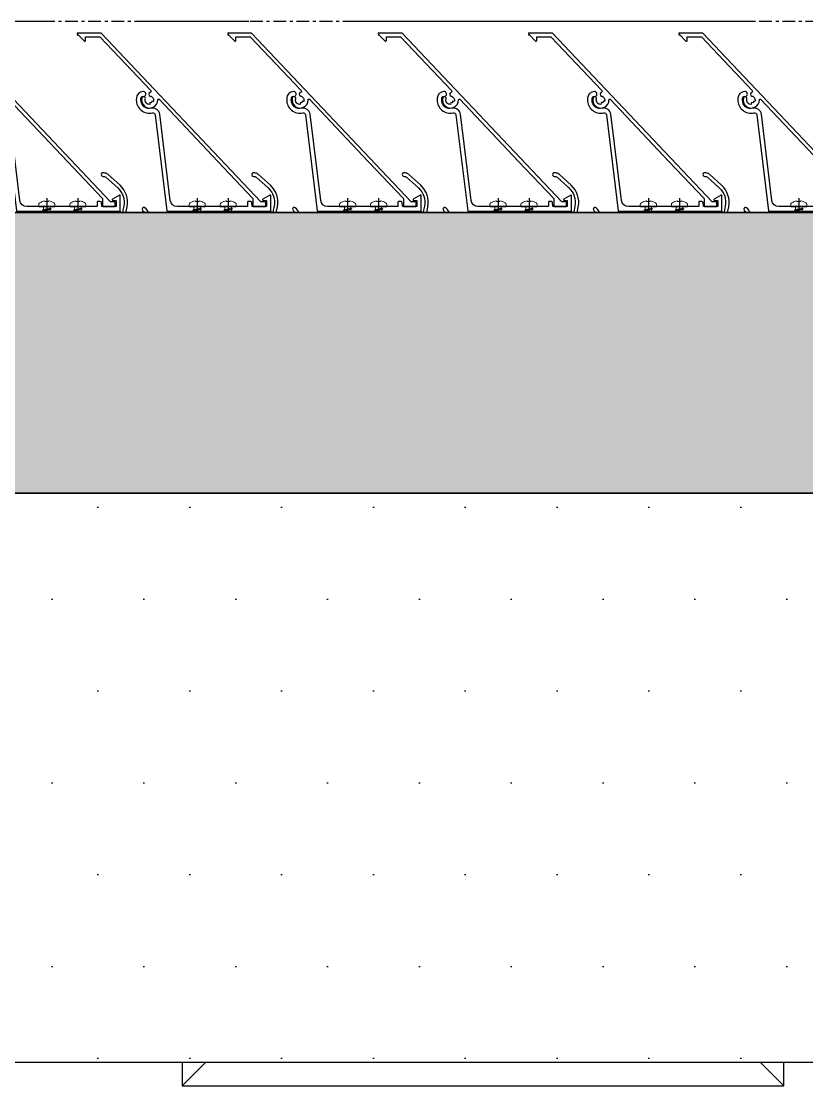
# Model space of a CAD drawing. Header units: millimetres. Extents: x -4391136 to -1798569, y -886572 to -291056.
# Drawn here: x -2452661.1 to -2452321.6, y -383670.9 to -383210.9 of the extents above; entities that cross this region are included whole.
import ezdxf
from ezdxf.enums import TextEntityAlignment as Align

# ---------------------------------------------------------------- set-up
doc = ezdxf.new("R2010")
doc.units = ezdxf.units.MM
doc.set_wipeout_variables(frame=1)
for name, pattern in [('CENTER', [50.8, 31.75, -6.35, 6.35, -6.35]), ('TA_GL_000.70000', [1.925, 0.7, -0.175, 0.175, -0.175, 0.7]), ('XKITLINE00', [0]), ('XKITLINE02', [4, 2, -2]), ('Xref-C-1-PP17-AR-2214-01-B$0$DPA_Grid _ Level 100', [10, 5.5, -1.6, 1.3, -1.6]), ('Xref-C-1-PP17-AR-2214-01-B$0$Hidden', [7.1438, 4.7625, -2.3813])]:
    doc.linetypes.add(name, pattern=pattern)
for name, color, linetype, plot in [('000 - 0_HIDE_OBJ_FRAMING_DEF_DIMS', 7, 'Continuous', False), ('000 - STRUCTURE_STEEL_FRAMING_DEF_SUB', 7, 'Continuous', False), ('010 - ASPG_EXTR_DEF_SUB', 7, 'Continuous', False)]:
    doc.layers.add(name, color=color, linetype=linetype, plot=plot)
for name, color, linetype in [('000 - 0_SYM_DWG_GRID-BUBBLE_MAIN_COLOR_1', 7, 'Continuous'), ('000 - 0_SYM_DWG_GRIDLINE_MAIN_COLOR_251', 7, 'Continuous'), ('000 - GRID', 7, 'CENTER'), ('000 - STRUCTURE_STEEL_ACCESORIES_HATCH_', 7, 'Continuous'), ('000 - STRUCTURE_STEEL_ACCESORIES_HIDDEN_', 7, 'Continuous'), ('000 - STRUCTURE_STEEL_ACCESORIES_MAIN_COLOR_1', 7, 'Continuous'), ('000 - STRUCTURE_STEEL_FRAMING_CUT_COLOR_4', 7, 'Continuous'), ('000 - STRUCTURE_STEEL_FRAMING_HIDDEN_', 7, 'Continuous'), ('000 - STRUCTURE_STEEL_FRAMING_SUB_COLOR_2', 7, 'Continuous'), ('000 - STRUCTURE_STEEL_FRAMING_WIPEOUT_', 7, 'Continuous'), ('010 - ASPG_ACCESSORIES_MAIN_COLOR_1', 7, 'Continuous'), ('010 - ASPG_EXTR_MAIN_COLOR_2', 7, 'Continuous'), ('010 - ASPG_FLASHING_HATCH_', 7, 'Continuous'), ('010 - ASPG_FLASHING_MAIN_COLOR_2', 7, 'Continuous'), ('010 - ASPG_FLASHING_MAIN_COLOR_4', 7, 'Continuous'), ('010 - ASPG_FLASHING_WIPEOUT_', 7, 'Continuous'), ('010 - ASPG_FRAMING_MAIN_COLOR_1', 7, 'Continuous'), ('010 - ASPG_FRAMING_MAIN_COLOR_2', 7, 'Continuous'), ('010 - ASPG_FRAMING_SUB_COLOR_2', 7, 'Continuous'), ('010 - ASPG_FRAMING_WIPEOUT_', 7, 'Continuous'), ('_PP-Dim', 7, 'Continuous'), ('BOLT & SCREW', 7, 'Continuous'), ('Center Line', 7, 'CENTER'), ('Xref-C-1-PP17-AR-2214-01-B$0$A-DETL-MBND', 7, 'Xref-C-1-PP17-AR-2214-01-B$0$Hidden'), ('Xref-C-1-PP17-AR-2214-01-B$0$A-FLOR-E', 7, 'Continuous'), ('Xref-C-1-PP17-AR-2214-01-B$0$WALL-E', 7, 'Continuous')]:
    doc.layers.add(name, color=color, linetype=linetype)
doc.layers.add('12-GRID', color=7, linetype='CENTER', lineweight=13)
doc.layers.add('SCREW', color=7, linetype='Continuous', lineweight=5)
doc.styles.add('Arial', font='arial.ttf', dxfattribs={"height": 1500})
doc.styles.add('TA', font='', dxfattribs={"height": 4.5})
doc.styles.get('TA').set_extended_font_data('Cordia New')

# ---------------------------------------------------------------- blocks, each defined once
blk = doc.blocks.new('*U1277')
at = {"layer": '000 - 0_SYM_DWG_GRIDLINE_MAIN_COLOR_251', "color": 7, "linetype": 'ByBlock', "ltscale": 5}
blk.add_line((30, 0), (-560.5, 0), dxfattribs=at)
at = {"color": 7, "style": 'TA', "flags": 1}
blk.add_attdef('LOCATION', (6, -6), '', height=4.5, rotation=270, dxfattribs=at)
at = {"layer": '000 - 0_SYM_DWG_GRID-BUBBLE_MAIN_COLOR_1', "color": 7, "style": 'Arial'}
blk.add_attdef('GRID-HEAD', text='', height=4, rotation=180, dxfattribs=at).set_placement((73.75, 0), align=Align.MIDDLE_CENTER)
blk = doc.blocks.new('W-1-PP17-ENT2_REV00_20260526-152343_LOPF_MAIN_DIMS')
at = {"layer": '000 - GRID', "color": 7, "linetype": 'TA_GL_000.70000', "xscale": 50.00000000000036, "yscale": 50.00000000000036, "zscale": 50.00000000000036, "rotation": 180}
blk.add_blockref('*U1277', (-26525, 0), dxfattribs=at)
blk = doc.blocks.new('W-1-PP17-ENT2_REV00_20260526-152612_EX_LOPF-1')
at = {"layer": '000 - 0_HIDE_OBJ_FRAMING_DEF_DIMS', "color": 7, "linetype": 'Xref-C-1-PP17-AR-2214-01-B$0$DPA_Grid _ Level 100'}
blk.add_line((-29475.62, 0), (7016, 0), dxfattribs=at)
at = {"layer": 'Xref-C-1-PP17-AR-2214-01-B$0$A-DETL-MBND', "color": 7}
blk.add_line((-13435, -200), (970, -200), dxfattribs=at)
at = {"layer": 'Xref-C-1-PP17-AR-2214-01-B$0$A-FLOR-E', "color": 7}
blk.add_line((-7230, -400), (-2250, -400), dxfattribs=at)
at = {"layer": 'Xref-C-1-PP17-AR-2214-01-B$0$WALL-E', "color": 7}
blk.add_line((-2250, -400), (-7230, -400), dxfattribs=at)
blk = doc.blocks.new('PZG35-9D5')
at = {"layer": 'Center Line', "color": 7}
blk.add_line((0, 3.73), (0, -10.53), dxfattribs=at)
at = {"layer": 'SCREW', "color": 7}
for p, q in [((-1.4, 0), (-1.4, -1.09)), ((1.4, 0), (1.4, -0.59)), ((-1.85, -1.4), (1.85, -0.9)), ((-1.85, -1.4), (-1.4, -1.09)), ((-1.85, -1.4), (-1.4, -1.71)), ((-1.85, -2.7), (1.85, -2.2)), ((-1.85, -2.7), (-1.4, -2.39)), ((-1.85, -2.7), (-1.4, -3.01)), ((-1.85, -4), (-1.4, -3.69)), ((-1.85, -4), (-0.99, -3.88)), ((-1.85, -4), (-1.4, -4.31)), ((-1.4, -1.09), (1.4, -0.59)), ((-1.4, -1.71), (1.4, -1.21)), ((-1.4, -1.71), (-1.4, -2.39)), ((-1.4, -2.39), (1.4, -1.89)), ((-1.4, -3.01), (1.4, -2.51)), ((-1.4, -3.01), (-1.4, -3.69)), ((-1.4, -3.69), (-0.84, -3.59)), ((-1.4, -4.31), (-1.18, -4.27)), ((-1.4, -4.31), (-1.4, -8.1)), ((0.56, -3.34), (1.4, -3.19)), ((0.71, -3.65), (1.85, -3.5)), ((0.71, -3.93), (1.4, -3.81)), ((0.71, -4.61), (1.4, -4.49)), ((1.85, -0.9), (1.4, -0.59)), ((1.85, -0.9), (1.4, -1.21)), ((1.4, -1.21), (1.4, -1.89)), ((1.85, -2.2), (1.4, -1.89)), ((1.85, -2.2), (1.4, -2.51)), ((1.4, -2.51), (1.4, -3.19)), ((1.85, -3.5), (1.4, -3.19)), ((1.85, -3.5), (1.4, -3.81)), ((1.4, -3.81), (1.4, -4.49)), ((1.85, -4.8), (1.4, -4.49)), ((0, -9.5), (-1.4, -8.1)), ((0, -9.5), (1.4, -8.1)), ((0.71, -4.95), (1.85, -4.8)), ((0.71, -5.23), (1.4, -5.11)), ((1.85, -4.8), (1.4, -5.11)), ((1.4, -5.11), (1.4, -8.1))]:
    blk.add_line(p, q, dxfattribs=at)
blk.add_lwpolyline([(0, -9.5), (0.71, -5.23), (0.71, -3.6, 0.417657), (0.41, -3.3, 0.108102), (-0.84, -3.59), (-1.4, -4.7)], format="xyb", dxfattribs=at)
blk = doc.blocks.new('*U3396')
at = {"layer": 'SCREW', "color": 7}
blk.add_lwpolyline([(3.03, 1.78, 0.09906), (0.8, 2.55), (0.8, 2.27), (-0.8, 2.27), (-0.8, 2.55, 0.09906), (-3.03, 1.78, 0.266588), (-3.5, 0.96), (-3.5, 0.2, 0.414214), (-3.3, 0), (3.3, 0, 0.414214), (3.5, 0.2), (3.5, 0.96, 0.266588)], format="xyb", close=True, dxfattribs=at)
blk.add_blockref('PZG35-9D5', (0, 0), dxfattribs=at)
blk = doc.blocks.new('*U3399')
at = {"color": 7}
blk.add_point((0, 0), dxfattribs=at)
at = {"layer": '010 - ASPG_ACCESSORIES_MAIN_COLOR_1', "color": 7}
blk.add_lwpolyline([(-39.7, -0.6, 0.414214), (-40, -0.9), (-40, -7.37, 0.57735), (-39.65, -7.57), (-36.64, -5.83, 0.767327), (-36.79, -5.3), (-37.9, -5.3, -0.414214), (-38.2, -5), (-38.2, -2.8, -0.414214), (-38, -2.6), (-32.18, -2.6, -0.388879), (-31.98, -2.78), (-31.85, -4.34, 0.388879), (-31.35, -4.8), (-30.3, -4.8, 0.414214), (-30, -4.5), (-30, -2.9, -0.414214), (-29.7, -2.6), (0.41, -2.6, -0.378969), (3.39, -5.24), (7.95, -42.52, 0.446593), (11.62, -45.08, -0.489802), (16.08, -48.68), (16.06, -49.36, -0.18248), (15.8, -50.02, -0.267949), (15.33, -50.17, 1.122115), (15.1, -52.34, 0.405004), (18.06, -49.4), (18.08, -48.72, 0.489805), (11.16, -43.13, -0.446597), (9.94, -42.28), (4.87, -0.85, 0.364176), (4.57, -0.6)], format="xyb", close=True, dxfattribs=at)
at = {"layer": '010 - ASPG_EXTR_DEF_SUB', "color": 7}
for p in [(-40, -0.5), (43.44, -76.9), (43.44, -77.5)]:
    blk.add_point(p, dxfattribs=at)
at = {"layer": '010 - ASPG_EXTR_MAIN_COLOR_2', "color": 7}
blk.add_lwpolyline([(11.37, -48.15), (11.47, -47.44), (12.18, -47.56), (12.29, -46.79, -0.535538), (14.19, -49.17, 0.991572), (15.66, -49.58, 1.157025), (8.79, -48.77, -0.688558), (8.27, -48.99), (-17.14, -22.17), (-32.34, -6.13), (-32.34, -2.9, 0.414312), (-32.64, -2.6), (-37.54, -2.6, 0.414116), (-37.84, -2.9), (-37.84, -4.3, 0.414214), (-37.54, -4.6), (-35.99, -4.6, -0.205895), (-35.77, -4.69), (33.23, -77.5), (43.14, -77.5, 0.668179), (43.36, -76.99), (40.52, -74.15, 0.668179), (40.01, -74.36), (40.01, -76), (33.87, -76), (11.86, -52.78, -0.558354), (12.08, -51.95, 0.766275), (12.04, -50.39, -0.438583), (10.71, -48.05)], format="xyb", close=True, dxfattribs=at)
at = {"layer": 'SCREW', "color": 7, "rotation": 180}
for p in [(-21.65, -2.5), (-8.24, -2.5)]:
    blk.add_blockref('*U3396', p, dxfattribs=at)
blk = doc.blocks.new('*U2778')
at = {"color": 7}
blk.add_wipeout([(1380, 4), (60, 4), (60, 69.3), (1380, 69.3)], dxfattribs=at).dxf.layer = '010 - ASPG_FRAMING_WIPEOUT_'
at = {"layer": '010 - ASPG_FRAMING_MAIN_COLOR_2', "color": 7}
blk.add_lwpolyline([(1350, 69.3), (90, 69.3), (90, 6), (1350, 6)], close=True, dxfattribs=at)
at = {"layer": '010 - ASPG_FRAMING_SUB_COLOR_2', "color": 7}
for points in [[(1380, 4), (60, 4), (60, 69.3), (1380, 69.3)], [(60, 2), (60, 4), (1380, 4), (1380, 2)]]:
    blk.add_lwpolyline(points, close=True, dxfattribs=at)
at = {"color": 7, "xscale": -1, "rotation": 180}
for p in [(741.77, 69.3), (806.77, 69.3), (871.77, 69.3), (936.77, 69.3), (1001.77, 69.3), (1066.77, 69.3)]:
    blk.add_blockref('*U3399', p, dxfattribs=at)
blk = doc.blocks.new('000_ASPG_TYP_FILES_STRUCTURE_STEEL_BK')
at = {"layer": '000 - STRUCTURE_STEEL_ACCESORIES_HIDDEN_', "color": 7}
blk.add_lwpolyline([(0, 7), (5, 7), (5, -7), (0, -7)], close=True, dxfattribs=at)
at = {"layer": '000 - STRUCTURE_STEEL_ACCESORIES_MAIN_COLOR_1', "color": 7}
for points in [[(0, -30), (60, -30), (60, 30), (0, 30)], [(0, -30), (5, -30), (5, 30), (0, 30)]]:
    blk.add_lwpolyline(points, close=True, dxfattribs=at)
blk = doc.blocks.new('000_CKST_FAMELINE_STEEL_STRUCTURE-COLUMN_TOP_VIEW')
at = {"layer": '000 - STRUCTURE_STEEL_FRAMING_DEF_SUB', "color": 7, "linetype": 'XKITLINE00', "lineweight": 0}
for p, q in [((0, 76), (0, 104)), ((26, 90), (-26, 90)), ((0, 14), (0, -14)), ((26, 0), (-26, 0)), ((0, -76), (0, -104)), ((26, -90), (-26, -90))]:
    blk.add_line(p, q, dxfattribs=at)
at = {"layer": '000 - STRUCTURE_STEEL_FRAMING_SUB_COLOR_2', "color": 7}
for p, q in [((-70, 110), (-90, 130)), ((70, 110), (90, 130)), ((-70, -110), (-90, -130)), ((70, -110), (90, -130))]:
    blk.add_line(p, q, dxfattribs=at)
for points in [[(90, 130), (-90, 130), (-90, -130), (90, -130)], [(70, 110), (-70, 110), (-70, -110), (70, -110)]]:
    blk.add_lwpolyline(points, close=True, dxfattribs=at)
for points in [[(15, 83), (-15, 83, -0.414214), (-22, 90, -0.414214), (-15, 97), (15, 97, -0.414214), (22, 90), (22, 90, -0.414214)], [(15, -83), (-15, -83, 0.414214), (-22, -90, 0.414214), (-15, -97), (15, -97, 0.414214), (22, -90), (22, -90, 0.414214)]]:
    blk.add_lwpolyline(points, format="xyb", close=True, dxfattribs=at)
at = {"color": 7, "rotation": 270}
blk.add_blockref('000_ASPG_TYP_FILES_STRUCTURE_STEEL_BK', (0, -3), dxfattribs=at)
at = {"color": 7}
blk.add_wipeout([(50, 50), (50, -50), (170, -50), (170, 50)], dxfattribs=at).dxf.layer = '000 - STRUCTURE_STEEL_FRAMING_WIPEOUT_'
at = {"layer": '000 - STRUCTURE_STEEL_ACCESORIES_HATCH_'}
h = blk.add_hatch(dxfattribs=at)
h.set_pattern_fill('ANSI32', scale=25, angle=270)
h.set_pattern_definition([(315, (1524.514, 2469.062), (6.629126, 6.629126), []), (315, (1524.514, 2464.642), (6.629126, 6.629126), [])])
h.paths.add_polyline_path([(-50, -50), (-42, -50), (-42, -3), (42, -3), (42, -50), (50, -50), (50, 50), (42, 50), (42, 3), (-42, 3), (-42, 50), (-50, 50)])
at = {"layer": '000 - STRUCTURE_STEEL_FRAMING_CUT_COLOR_4', "color": 7, "lineweight": 0}
blk.add_lwpolyline([(-50, -50), (-42, -50), (-42, -3), (42, -3), (42, -50), (50, -50), (50, 50), (42, 50), (42, 3), (-42, 3), (-42, 50), (-50, 50)], close=True, dxfattribs=at)
at = {"layer": '000 - STRUCTURE_STEEL_FRAMING_DEF_SUB', "color": 7, "linetype": 'XKITLINE00', "lineweight": 0}
for p, q in [((110, 44), (110, 16)), ((96, 30), (124, 30)), ((110, -16), (110, -44)), ((96, -30), (124, -30))]:
    blk.add_line(p, q, dxfattribs=at)
at = {"layer": '000 - STRUCTURE_STEEL_FRAMING_HIDDEN_', "color": 7, "linetype": 'XKITLINE02', "ltscale": 4}
for p, q in [((56, -50), (56, 50)), ((50, 3), (170, 3)), ((50, -3), (170, -3))]:
    blk.add_line(p, q, dxfattribs=at)
at = {"layer": '000 - STRUCTURE_STEEL_FRAMING_SUB_COLOR_2', "color": 7}
for p, q in [((50, 3), (50, -3)), ((170, 3), (170, -3))]:
    blk.add_line(p, q, dxfattribs=at)
blk.add_lwpolyline([(50, 50), (50, -50), (170, -50), (170, 50)], close=True, dxfattribs=at)
for centre in [(110, 30), (110, -30)]:
    blk.add_circle(centre, 7, dxfattribs=at)
blk = doc.blocks.new('*U1988')
at = {"color": 7}
blk.add_wipeout([(-1491.05, 0), (1488.95, 0), (1488.95, 119.92), (-1491.05, 119.92)], dxfattribs=at).dxf.layer = '010 - ASPG_FRAMING_WIPEOUT_'
at = {"layer": '010 - ASPG_FRAMING_MAIN_COLOR_1', "color": 7}
for p, q in [((1488.95, 119.92), (-1491.05, 119.92)), ((-1491.05, 114.85), (1488.95, 114.85)), ((-1491.05, 109.54), (1488.95, 109.54)), ((-1491.05, 10.38), (1488.95, 10.38)), ((-1491.05, 5.31), (1488.95, 5.31)), ((-1491.05, 0), (1488.95, 0))]:
    blk.add_line(p, q, dxfattribs=at)
blk = doc.blocks.new('W-1-PP17-ENT2_REV00_20260528-225335_ASPG_UPPF')
at = {"color": 7, "xscale": -1}
blk.add_blockref('*U2778', (-4435, -152), dxfattribs=at)
at = {"color": 7, "rotation": 90}
blk.add_blockref('000_CKST_FAMELINE_STEEL_STRUCTURE-COLUMN_TOP_VIEW', (-5305, -370), dxfattribs=at)
at = {"color": 7, "rotation": 180}
blk.add_blockref('*U1988', (-4439, -200), dxfattribs=at)
blk = doc.blocks.new('*U3395')
at = {"layer": '12-GRID', "color": 7, "linetype": 'CENTER'}
for p, q in [((0, -6.2), (0, 2.2)), ((-4.2, -2), (4.2, -2))]:
    blk.add_line(p, q, dxfattribs=at)
at = {"layer": 'BOLT & SCREW', "color": 7}
for p, q in [((-0.55, -1.77), (-1.77, -1.56)), ((-0.55, -2.23), (-1.77, -2.44)), ((-0.46, -1.77), (-0.88, -1.56)), ((-0.46, -2.23), (-0.88, -2.44)), ((-0.23, -1.45), (-0.44, -0.23)), ((-0.23, -1.54), (-0.44, -1.12)), ((-0.23, -2.46), (-0.44, -2.88)), ((-0.23, -2.55), (-0.44, -3.77)), ((0.23, -1.45), (0.44, -0.23)), ((0.23, -1.54), (0.44, -1.12)), ((0.44, -2.88), (0.23, -2.46)), ((0.23, -2.55), (0.44, -3.77)), ((0.46, -1.77), (0.88, -1.56)), ((0.46, -2.23), (0.88, -2.44)), ((0.55, -1.77), (1.77, -1.56)), ((0.55, -2.23), (1.77, -2.44))]:
    blk.add_line(p, q, dxfattribs=at)
for points in [[(-1.77, -1.56), (-0.88, -1.56, 0.414214), (-0.44, -1.12), (-0.44, -0.23), (0.44, -0.23), (0.44, -1.12, 0.414214), (0.88, -1.56), (1.77, -1.56), (1.77, -2.44), (0.88, -2.44, 0.414214), (0.44, -2.88), (0.44, -3.77), (-0.44, -3.77), (-0.44, -2.88, 0.414214), (-0.88, -2.44), (-1.77, -2.44)], [(0.23, -2.46, -0.414214), (0.46, -2.23), (0.55, -2.23), (0.55, -1.77), (0.46, -1.77, -0.414214), (0.23, -1.54), (0.23, -1.45), (-0.23, -1.45), (-0.23, -1.54, -0.414214), (-0.46, -1.77), (-0.55, -1.77), (-0.55, -2.23), (-0.46, -2.23, -0.414214), (-0.23, -2.46), (-0.23, -2.55), (0.23, -2.55)]]:
    blk.add_lwpolyline(points, format="xyb", close=True, dxfattribs=at)
blk.add_circle((0, -2), 3.5, dxfattribs=at)
blk = doc.blocks.new('*U3047')
at = {"layer": '010 - ASPG_EXTR_DEF_SUB', "color": 7}
for p in [(650, 0), (715, 0), (780, 0), (845, 0), (910, 0)]:
    blk.add_point(p, dxfattribs=at)
at = {"layer": '010 - ASPG_EXTR_MAIN_COLOR_2', "color": 7}
for points in [[(595.56, 33.07, 0.077048), (628.74, 68.44, -0.247674), (628.99, 68.57), (630.98, 68.57, -0.044131), (631.47, 68.5, -0.125846), (633.96, 67.21, -0.098851), (634.82, 66.03, -0.205828), (634.79, 61.2, -0.115116), (631.37, 57.18, 0.822373), (632.46, 56.1, 0.109185), (636.15, 60.56, 0.208323), (636.19, 66.64, 0.100528), (634.97, 68.32, 0.145116), (631.29, 70.07), (615.76, 70.07, 0.433659), (615.46, 69.75), (615.84, 63.96, 0.082069), (615.86, 63.87, 0.720654), (617.33, 63.97, 0.079224), (617.34, 64.07), (617.07, 68.14, -0.433659), (617.47, 68.57), (625.86, 68.57, -0.607385), (626.35, 67.62, -0.045829), (607.78, 45.76, -0.560492)], [(956.29, 70.07), (940.76, 70.07, 0.433659), (940.46, 69.75), (940.84, 63.96, 0.082069), (940.86, 63.87, 0.720654), (942.33, 63.97, 0.079224), (942.34, 64.07), (942.07, 68.14, -0.433659), (942.47, 68.57), (950.86, 68.57, -0.607385), (951.35, 67.62, -0.045829), (932.78, 45.76, -0.560492), (932.29, 45.89, 0.31786), (929.21, 48.24, 0.953288), (929.08, 46.72, -2.423004), (927.26, 44.89, 0.952315), (925.74, 44.76, 0.300821), (927.89, 41.76, -0.560492), (927.98, 41.25, -0.019425), (918.62, 33.46, -0.552501), (918.15, 33.64, 0.344461), (914.99, 36.3, 0.952015), (914.86, 34.78, -2.423186), (913.04, 32.95, 0.952015), (911.52, 32.82, 0.2854), (913.49, 29.89, -0.553378), (913.56, 29.38, 0.030674), (898.46, 15.06, 0.4171), (899.11, 5.27, 0.935553), (900.1, 6.41, -0.43441), (899.8, 14.29, -0.014998), (906.92, 21.45, -0.738349), (909.92, 19.76, 0.004917), (906.81, 4.8, 0.263611), (909.88, -4.46), (915, -9.08, 0.125884), (916.27, -9.75, 0.044275), (917.09, -9.87, 1.107655), (917.13, -8.33, -0.215596), (916.02, -7.99), (910.89, -3.35, -0.263611), (908.28, 4.51, -0.004855), (911.34, 19.26, 0.23396), (910.82, 21.95, -0.24081), (910.71, 24.9, -0.104157), (910.78, 25), (912.99, 26.93, -0.229021), (915.7, 26.89, -0.381721), (920.27, 9.07, 0.977382), (921.62, 8.41, 0.361105), (917.41, 27.5, -0.496126), (917.44, 30.69, 0.003188), (919.06, 31.9, -0.002827), (920.56, 33.07, 0.077048), (953.74, 68.44, -0.247674)]]:
    blk.add_lwpolyline(points, format="xyb", dxfattribs=at)
for points in [[(680.76, 70.07, 0.433659), (680.46, 69.75), (680.84, 63.96, 0.082069), (680.86, 63.87, 0.720654), (682.33, 63.97, 0.079224), (682.34, 64.07), (682.07, 68.14, -0.433659), (682.47, 68.57), (690.86, 68.57, -0.607385), (691.35, 67.62, -0.045829), (672.78, 45.76, -0.560492), (672.29, 45.89, 0.31786), (669.21, 48.24, 0.953288), (669.08, 46.72, -2.423004), (667.26, 44.89, 0.952315), (665.74, 44.76, 0.300821), (667.89, 41.76, -0.560492), (667.98, 41.25, -0.019425), (658.62, 33.46, -0.552501), (658.15, 33.64, 0.344461), (654.99, 36.3, 0.952015), (654.86, 34.78, -2.423186), (653.04, 32.95, 0.952015), (651.52, 32.82, 0.2854), (653.49, 29.89, -0.553378), (653.56, 29.38, 0.030674), (638.46, 15.06, 0.4171), (639.11, 5.27, 0.935553), (640.1, 6.41, -0.43441), (639.8, 14.29, -0.014998), (646.92, 21.45, -0.738349), (649.92, 19.76, 0.004917), (646.81, 4.8, 0.263611), (649.88, -4.46), (655, -9.08, 0.125884), (656.27, -9.75, 0.044275), (657.09, -9.87, 1.107655), (657.13, -8.33, -0.215596), (656.02, -7.99), (650.89, -3.35, -0.263611), (648.28, 4.51, -0.004855), (651.34, 19.26, 0.23396), (650.82, 21.95, -0.24081), (650.71, 24.9, -0.104157), (650.78, 25), (652.99, 26.93, -0.229021), (655.7, 26.89, -0.381721), (660.27, 9.07, 0.977382), (661.62, 8.41, 0.361105), (657.41, 27.5, -0.496126), (657.44, 30.69, 0.003188), (659.06, 31.9, -0.002827), (660.56, 33.07, 0.077048), (693.74, 68.44, -0.247674), (693.99, 68.57), (695.98, 68.57, -0.044131), (696.47, 68.5, -0.125846), (698.96, 67.21, -0.098851), (699.82, 66.03, -0.205828), (699.79, 61.2, -0.115116), (696.37, 57.18, 0.822373), (697.46, 56.1, 0.109185), (701.15, 60.56, 0.208323), (701.19, 66.64, 0.100528), (699.97, 68.32, 0.145116), (696.29, 70.07)], [(745.76, 70.07, 0.433659), (745.46, 69.75), (745.84, 63.96, 0.082069), (745.86, 63.87, 0.720654), (747.33, 63.97, 0.079224), (747.34, 64.07), (747.07, 68.14, -0.433659), (747.47, 68.57), (755.86, 68.57, -0.607385), (756.35, 67.62, -0.045829), (737.78, 45.76, -0.560492), (737.29, 45.89, 0.31786), (734.21, 48.24, 0.953288), (734.08, 46.72, -2.423004), (732.26, 44.89, 0.952315), (730.74, 44.76, 0.300821), (732.89, 41.76, -0.560492), (732.98, 41.25, -0.019425), (723.62, 33.46, -0.552501), (723.15, 33.64, 0.344461), (719.99, 36.3, 0.952015), (719.86, 34.78, -2.423186), (718.04, 32.95, 0.952015), (716.52, 32.82, 0.2854), (718.49, 29.89, -0.553378), (718.56, 29.38, 0.030674), (703.46, 15.06, 0.4171), (704.11, 5.27, 0.935553), (705.1, 6.41, -0.43441), (704.8, 14.29, -0.014998), (711.92, 21.45, -0.738349), (714.92, 19.76, 0.004917), (711.81, 4.8, 0.263611), (714.88, -4.46), (720, -9.08, 0.125884), (721.27, -9.75, 0.044275), (722.09, -9.87, 1.107655), (722.13, -8.33, -0.215596), (721.02, -7.99), (715.89, -3.35, -0.263611), (713.28, 4.51, -0.004855), (716.34, 19.26, 0.23396), (715.82, 21.95, -0.24081), (715.71, 24.9, -0.104157), (715.78, 25), (717.99, 26.93, -0.229021), (720.7, 26.89, -0.381721), (725.27, 9.07, 0.977382), (726.62, 8.41, 0.361105), (722.41, 27.5, -0.496126), (722.44, 30.69, 0.003188), (724.06, 31.9, -0.002827), (725.56, 33.07, 0.077048), (758.74, 68.44, -0.247674), (758.99, 68.57), (760.98, 68.57, -0.044131), (761.47, 68.5, -0.125846), (763.96, 67.21, -0.098851), (764.82, 66.03, -0.205828), (764.79, 61.2, -0.115116), (761.37, 57.18, 0.822373), (762.46, 56.1, 0.109185), (766.15, 60.56, 0.208323), (766.19, 66.64, 0.100528), (764.97, 68.32, 0.145116), (761.29, 70.07)], [(810.76, 70.07, 0.433659), (810.46, 69.75), (810.84, 63.96, 0.082069), (810.86, 63.87, 0.720654), (812.33, 63.97, 0.079224), (812.34, 64.07), (812.07, 68.14, -0.433659), (812.47, 68.57), (820.86, 68.57, -0.607385), (821.35, 67.62, -0.045829), (802.78, 45.76, -0.560492), (802.29, 45.89, 0.31786), (799.21, 48.24, 0.953288), (799.08, 46.72, -2.423004), (797.26, 44.89, 0.952315), (795.74, 44.76, 0.300821), (797.89, 41.76, -0.560492), (797.98, 41.25, -0.019425), (788.62, 33.46, -0.552501), (788.15, 33.64, 0.344461), (784.99, 36.3, 0.952015), (784.86, 34.78, -2.423186), (783.04, 32.95, 0.952015), (781.52, 32.82, 0.2854), (783.49, 29.89, -0.553378), (783.56, 29.38, 0.030674), (768.46, 15.06, 0.4171), (769.11, 5.27, 0.935553), (770.1, 6.41, -0.43441), (769.8, 14.29, -0.014998), (776.92, 21.45, -0.738349), (779.92, 19.76, 0.004917), (776.81, 4.8, 0.263611), (779.88, -4.46), (785, -9.08, 0.125884), (786.27, -9.75, 0.044275), (787.09, -9.87, 1.107655), (787.13, -8.33, -0.215596), (786.02, -7.99), (780.89, -3.35, -0.263611), (778.28, 4.51, -0.004855), (781.34, 19.26, 0.23396), (780.82, 21.95, -0.24081), (780.71, 24.9, -0.104157), (780.78, 25), (782.99, 26.93, -0.229021), (785.7, 26.89, -0.381721), (790.27, 9.07, 0.977382), (791.62, 8.41, 0.361105), (787.41, 27.5, -0.496126), (787.44, 30.69, 0.003188), (789.06, 31.9, -0.002827), (790.56, 33.07, 0.077048), (823.74, 68.44, -0.247674), (823.99, 68.57), (825.98, 68.57, -0.044131), (826.47, 68.5, -0.125846), (828.96, 67.21, -0.098851), (829.82, 66.03, -0.205828), (829.79, 61.2, -0.115116), (826.37, 57.18, 0.822373), (827.46, 56.1, 0.109185), (831.15, 60.56, 0.208323), (831.19, 66.64, 0.100528), (829.97, 68.32, 0.145116), (826.29, 70.07)], [(875.76, 70.07, 0.433659), (875.46, 69.75), (875.84, 63.96, 0.082069), (875.86, 63.87, 0.720654), (877.33, 63.97, 0.079224), (877.34, 64.07), (877.07, 68.14, -0.433659), (877.47, 68.57), (885.86, 68.57, -0.607385), (886.35, 67.62, -0.045829), (867.78, 45.76, -0.560492), (867.29, 45.89, 0.31786), (864.21, 48.24, 0.953288), (864.08, 46.72, -2.423004), (862.26, 44.89, 0.952315), (860.74, 44.76, 0.300821), (862.89, 41.76, -0.560492), (862.98, 41.25, -0.019425), (853.62, 33.46, -0.552501), (853.15, 33.64, 0.344461), (849.99, 36.3, 0.952015), (849.86, 34.78, -2.423186), (848.04, 32.95, 0.952015), (846.52, 32.82, 0.2854), (848.49, 29.89, -0.553378), (848.56, 29.38, 0.030674), (833.46, 15.06, 0.4171), (834.11, 5.27, 0.935553), (835.1, 6.41, -0.43441), (834.8, 14.29, -0.014998), (841.92, 21.45, -0.738349), (844.92, 19.76, 0.004917), (841.81, 4.8, 0.263611), (844.88, -4.46), (850, -9.08, 0.125884), (851.27, -9.75, 0.044275), (852.09, -9.87, 1.107655), (852.13, -8.33, -0.215596), (851.02, -7.99), (845.89, -3.35, -0.263611), (843.28, 4.51, -0.004855), (846.34, 19.26, 0.23396), (845.82, 21.95, -0.24081), (845.71, 24.9, -0.104157), (845.78, 25), (847.99, 26.93, -0.229021), (850.7, 26.89, -0.381721), (855.27, 9.07, 0.977382), (856.62, 8.41, 0.361105), (852.41, 27.5, -0.496126), (852.44, 30.69, 0.003188), (854.06, 31.9, -0.002827), (855.56, 33.07, 0.077048), (888.74, 68.44, -0.247674), (888.99, 68.57), (890.98, 68.57, -0.044131), (891.47, 68.5, -0.125846), (893.96, 67.21, -0.098851), (894.82, 66.03, -0.205828), (894.79, 61.2, -0.115116), (891.37, 57.18, 0.822373), (892.46, 56.1, 0.109185), (896.15, 60.56, 0.208323), (896.19, 66.64, 0.100528), (894.97, 68.32, 0.145116), (891.29, 70.07)]]:
    blk.add_lwpolyline(points, format="xyb", close=True, dxfattribs=at)
at = {"color": 7, "rotation": 179.999999999989}
for p in [(669.09, 42.89), (734.09, 42.89), (799.09, 42.89), (864.09, 42.89), (929.09, 42.89), (654.87, 30.95), (719.87, 30.95), (784.87, 30.95), (849.87, 30.95), (914.87, 30.95)]:
    blk.add_blockref('*U3395', p, dxfattribs=at)
blk = doc.blocks.new('*U3469')
at = {"color": 7}
blk.add_wipeout([(0, -52), (3000, -52), (3000, -298), (0, -298)], dxfattribs=at).dxf.layer = '010 - ASPG_FLASHING_WIPEOUT_'
at = {"layer": '010 - ASPG_FLASHING_HATCH_'}
h = blk.add_hatch(dxfattribs=at)
h.set_pattern_fill('DOTS', scale=0.5)
h.set_pattern_definition([(0, (0, 0), (19.84375, 39.6875), [0, -39.6875])])
h.paths.add_polyline_path([(0, -52), (3000, -52), (3000, -298), (0, -298)])
at = {"layer": '010 - ASPG_FLASHING_MAIN_COLOR_2', "color": 7}
blk.add_lwpolyline([(0, -52), (3000, -52), (3000, -298), (0, -298)], close=True, dxfattribs=at)
at = {"color": 7}
blk.add_wipeout([(0, 69.3), (3000, 69.3), (3000, -52), (0, -52)], dxfattribs=at).dxf.layer = '010 - ASPG_FLASHING_WIPEOUT_'
at = {"layer": '010 - ASPG_FLASHING_HATCH_'}
h = blk.add_hatch(dxfattribs=at)
h.set_pattern_fill('DOTS', scale=0.1)
h.set_pattern_definition([(0, (0, 0), (3.96875, 7.9375), [0, -7.9375])])
h.paths.add_polyline_path([(0, 69.3), (3000, 69.3), (3000, -52), (0, -52)])
at = {"layer": '010 - ASPG_FLASHING_MAIN_COLOR_4', "color": 7}
blk.add_lwpolyline([(0, 69.3), (3000, 69.3), (3000, -52), (0, -52)], close=True, dxfattribs=at)

msp = doc.modelspace()

# ---------------------------------------------------------------- block references
at = {"layer": '_PP-Dim', "color": 7}
msp.add_blockref('W-1-PP17-ENT2_REV00_20260526-152343_LOPF_MAIN_DIMS', (-2447156.51, -383210.87), dxfattribs=at)

# ---------------------------------------------------------------- next in the draw order: block references
at = {"color": 7}
msp.add_blockref('W-1-PP17-ENT2_REV00_20260528-225335_ASPG_UPPF', (-2447156.51, -383210.87), dxfattribs=at)

# ---------------------------------------------------------------- next in the draw order: block references
at = {"color": 7, "rotation": 180}
msp.add_blockref('*U3047', (-2451708.52, -383286.21), dxfattribs=at)

# ---------------------------------------------------------------- next in the draw order: block references
at = {"layer": '_PP-Dim', "color": 7}
msp.add_blockref('W-1-PP17-ENT2_REV00_20260526-152612_EX_LOPF-1', (-2447156.51, -383210.87), dxfattribs=at)

# ---------------------------------------------------------------- next in the draw order: block references
at = {"color": 7}
msp.add_blockref('*U3469', (-2453090.96, -383362.87), dxfattribs=at)

doc.saveas('drawing.dxf')
